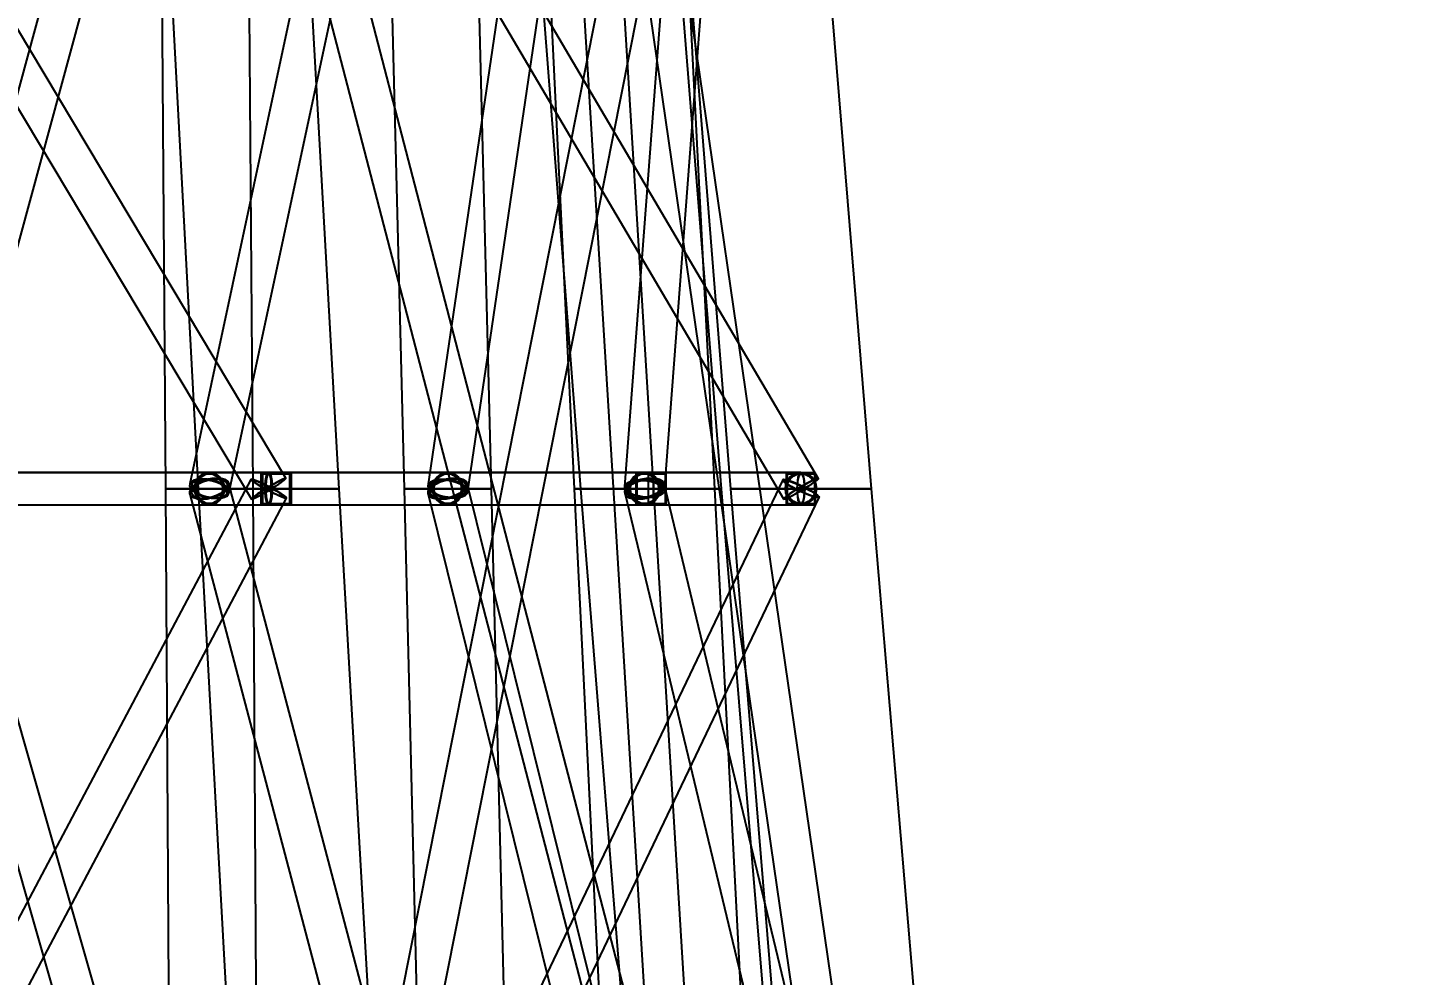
# Model space of a CAD drawing. Header units: millimetres. Extents: x -123812 to 252100, y -3000 to 639000.
# Drawn here: x 18780 to 36212, y 56400 to 68280 of the extents above; entities that cross this region are included whole.
import ezdxf

# ---------------------------------------------------------------- set-up
doc = ezdxf.new("R2010")
doc.units = ezdxf.units.MM
doc.layers.add('D-STR-DIM', color=7, linetype='Continuous', lineweight=13)
doc.layers.add('D-STR-STRC', color=7, linetype='Continuous', lineweight=25)
doc.styles.add('OpenSansCondensed-Light', font='OpenSansCondensed-Light.ttf')
doc.styles.add('TOWER_UNICODE', font='Arial Unicode.ttf')
doc.dimstyles.new('EZDXF', dxfattribs={"dimtxt": 0.25, "dimasz": 0.175, "dimexe": 0.375, "dimexo": 0.125, "dimgap": 0.1, "dimtad": 1, "dimlfac": 100, "dimzin": 12, "dimdsep": 46, "dimtxsty": 'OpenSansCondensed-Light', "dimblk": 'ARCHTICK', "dimcen": 2.5, "dimazin": 3, "dimtfac": 0.5, "dimtmove": 2, "dimatfit": 3})

# ---------------------------------------------------------------- blocks, each defined once
blk = doc.blocks.new('_ARCHTICK')
at = {"color": 0, "linetype": 'BYBLOCK', "const_width": 0.15}
blk.add_lwpolyline([(-0.5, -0.5), (0.5, 0.5)], dxfattribs=at)

msp = doc.modelspace()

# ---------------------------------------------------------------- linework, layer by layer
at = {"layer": 'D-STR-STRC'}
for points in [[(14117.7, 74868.7), (21587.4, 62368.7), (21604.3, 62373.2), (21634.7, 62386.3), (21676.5, 62407.1), (21726.9, 62434.3), (21782.5, 62466), (21839.4, 62500), (21893.8, 62534), (21942, 62565.7), (21980.7, 62592.9), (22007.2, 62613.7), (22019.8, 62626.8), (22017.6, 62631.3), (14547.9, 75131.3)], [(17808.6, 62436.3), (21209.5, 74936.3), (21207.1, 74967), (21188.1, 75000), (21153.7, 75033), (21106.5, 75063.7), (21049.5, 75090.1), (20986.6, 75110.4), (20922.2, 75123.1), (20860.7, 75127.4), (20806.1, 75123.1), (20762.3, 75110.4), (20732.2, 75090.1), (20717.9, 75063.7), (17317, 62563.7)], [(23488.3, 75061.7), (20813.1, 62561.7), (20810.3, 62531.9), (20824.5, 62500), (20854.6, 62468.1), (20898.6, 62438.3), (20953.6, 62412.8), (21015.7, 62393.2), (21080.8, 62380.8), (21144.4, 62376.6), (21202.1, 62380.8), (21250.1, 62393.2), (21285.1, 62412.8), (21304.6, 62438.3), (23979.8, 74938.3)], [(20869.8, 74936.4), (27373, 49936.4), (27381.3, 49933.9), (27405.9, 49935.9), (27445, 49942.4), (27495.9, 49952.7), (27555.2, 49966.3), (27618.8, 49982.1), (27682.4, 49999.2), (27741.7, 50016.3), (27792.7, 50032.4), (27831.7, 50046.2), (27856.3, 50056.8), (27864.7, 50063.6), (21361.6, 75063.6)], [(20897, 74874.1), (28262.1, 62374.1), (28266, 62369.7), (28284.4, 62374.1), (28316.3, 62387.1), (28359.3, 62407.8), (28410.7, 62434.8), (28466.8, 62466.3), (28523.9, 62500), (28578, 62533.7), (28625.5, 62565.2), (28663.2, 62592.2), (28688.4, 62612.9), (28699.5, 62625.9), (21334.4, 75125.9)], [(27218.6, 75049), (22257.6, 50049), (22266.1, 50040.8), (22291, 50029.8), (22330.6, 50016.8), (22382.2, 50002.6), (22442.3, 49988.3), (22506.8, 49974.8), (22571.3, 49963), (22631.4, 49953.7), (22683, 49947.5), (22722.6, 49945), (22747.5, 49946.2), (22756, 49951), (27717, 74951)], [(25643.4, 75030.5), (23798, 62530.5), (23806.1, 62500), (23830.8, 62469.5), (23870.5, 62441.1), (23922.3, 62416.7), (23982.9, 62398), (24048, 62386.2), (24113.2, 62382.2), (24174.1, 62386.2), (24226.6, 62398), (24267, 62416.7), (24292.6, 62441.1), (24301.6, 62469.5), (26147, 74969.5)], [(25357.5, 74984.9), (26894.9, 49984.9), (26903.5, 49973.8), (26928.8, 49964.6), (26969.1, 49957.7), (27021.6, 49953.7), (27082.8, 49952.9), (27148.4, 49955.3), (27214, 49960.7), (27275.2, 49968.8), (27327.7, 49979.1), (27368, 49990.7), (27393.3, 50003), (27401.9, 50015.1), (25864.5, 75015.1)], [(25644.8, 74959.4), (29273.7, 49959.4), (29288.7, 49942.6), (29319.7, 49929.7), (29364.7, 49921.6), (29420.5, 49918.8), (29483.4, 49921.6), (29549, 49929.7), (29613, 49942.6), (29670.9, 49959.4), (29718.7, 49979), (29753.4, 50000), (29772.3, 50021), (29774.4, 50040.6), (26145.5, 75040.6)], [(27216.3, 75028.7), (26266.3, 62528.7), (26267, 62500), (26284.8, 62471.3), (26318.5, 62444.5), (26365.7, 62421.6), (26423.4, 62403.9), (26487.5, 62392.9), (26553.6, 62389.1), (26617.3, 62392.9), (26674.3, 62403.9), (26720.5, 62421.6), (26753, 62444.5), (26769.4, 62471.3), (27719.4, 74971.3)], [(14754.4, 62296.8), (21802.5, 62296.8), (21811.4, 62303.7), (21819.8, 62324), (21827, 62356.3), (21832.5, 62398.4), (21835.9, 62447.4), (21837.1, 62500), (21835.9, 62552.6), (21832.5, 62601.6), (21827, 62643.7), (21819.8, 62676), (21811.4, 62696.3), (21802.5, 62703.2), (14754.4, 62703.2)], [(15409.8, 49883.4), (22027.1, 62383.4), (22017.2, 62395.5), (21992.7, 62414.7), (21955.3, 62439.7), (21907.4, 62468.8), (21852.4, 62500), (21793.9, 62531.2), (21736.1, 62560.3), (21682.8, 62585.3), (21637.6, 62604.5), (21603.7, 62616.6), (21583.3, 62620.7), (21577.9, 62616.6), (14960.6, 50116.6)], [(17562.8, 62296.8), (21058.9, 62296.8), (21105.3, 62303.7), (21148.6, 62324), (21185.7, 62356.3), (21214.2, 62398.4), (21232.2, 62447.4), (21238.3, 62500), (21232.2, 62552.6), (21214.2, 62601.6), (21185.7, 62643.7), (21148.6, 62676), (21105.3, 62696.3), (21058.9, 62703.2), (17562.8, 62703.2)], [(24601.9, 50067), (21303.8, 62567), (21286.2, 62594.8), (21253.2, 62616.1), (21206.8, 62629.5), (21150.4, 62634.1), (21087.8, 62629.5), (21023.2, 62616.1), (20961, 62594.8), (20905.5, 62567), (20860.4, 62534.7), (20828.9, 62500), (20813, 62465.3), (20813.9, 62433), (24112, 49933)], [(22735.7, 49890), (28709.7, 62390), (28706.8, 62401.3), (28688.4, 62419.5), (28655.9, 62443), (28611.5, 62470.5), (28558.2, 62500), (28499.6, 62529.5), (28439.7, 62557), (28382.6, 62580.5), (28332.2, 62598.7), (28292, 62610), (28264.6, 62613.9), (28251.9, 62610), (22277.9, 50110)], [(27393.1, 50067.3), (24294.5, 62567.3), (24275.1, 62595.1), (24240.4, 62616.5), (24192.8, 62629.9), (24135.3, 62634.5), (24072.1, 62629.9), (24007.3, 62616.5), (23945.4, 62595.1), (23890.7, 62567.3), (23846.8, 62534.8), (23816.7, 62500), (23802.5, 62465.2), (23805.1, 62432.7), (26903.7, 49932.7)], [(29768.6, 50067.1), (26762.4, 62567.1), (26742.4, 62594.9), (26707.1, 62616.3), (26658.9, 62629.7), (26601.1, 62634.3), (26537.6, 62629.7), (26472.8, 62616.3), (26411.1, 62594.9), (26356.6, 62567.1), (26313.1, 62534.8), (26283.5, 62500), (26270, 62465.2), (26273.3, 62432.9), (29279.5, 49932.9)], [(17317.7, 62433.7), (20889.9, 49933.7), (20904.7, 49906.2), (20935.1, 49885.1), (20979.2, 49871.9), (21033.9, 49867.4), (21095.5, 49871.9), (21159.8, 49885.1), (21222.4, 49906.2), (21279, 49933.7), (21325.8, 49965.7), (21359.6, 50000), (21378.2, 50034.3), (21380.1, 50066.3), (17807.9, 62566.3)]]:
    msp.add_lwpolyline(points, dxfattribs=at)
for points in [[(20248.7, 75000), (20919, 62500), (22686, 62500), (21982.7, 75000)], [(20416.1, 75000), (20510, 62500), (21607.7, 62500), (21511.4, 75000)], [(23186.4, 75000), (23501, 62500), (24598.6, 62500), (24281.7, 75000)], [(24744, 75000), (25716.3, 62500), (27483.3, 62500), (26478, 75000)], [(25028.2, 75000), (25634.4, 62500), (27401.3, 62500), (26762.2, 75000)], [(26600.9, 75000), (27597.3, 62500), (29364.3, 62500), (28334.8, 75000)], [(13400.6, 62300), (26632.3, 62300), (26632.3, 62700), (13400.6, 62700)], [(15504.4, 62300), (22073.5, 62300), (22073.5, 62700), (15504.4, 62700)], [(20824.5, 62500), (20854.6, 62468.1), (20898.6, 62438.3), (20953.6, 62412.8), (21015.7, 62393.2), (21080.8, 62380.8), (21144.4, 62376.6), (21202.1, 62380.8), (21250.1, 62393.2), (21285.1, 62412.8), (21304.6, 62438.3), (21307.4, 62468.1), (21293.2, 62500), (21263.1, 62531.9), (21219.1, 62561.7), (21164.1, 62587.2), (21102, 62606.8), (21036.9, 62619.2), (20973.3, 62623.4), (20915.6, 62619.2), (20867.6, 62606.8), (20832.6, 62587.2), (20813.1, 62561.7), (20810.3, 62531.9)], [(21288.8, 62500), (21257.3, 62465.3), (21212.2, 62433), (21156.7, 62405.2), (21094.5, 62383.9), (21029.9, 62370.5), (20967.3, 62365.9), (20910.9, 62370.5), (20864.5, 62383.9), (20831.5, 62405.2), (20813.9, 62433), (20813, 62465.3), (20828.9, 62500), (20860.4, 62534.7), (20905.5, 62567), (20961, 62594.8), (21023.2, 62616.1), (21087.8, 62629.5), (21150.4, 62634.1), (21206.8, 62629.5), (21253.2, 62616.1), (21286.2, 62594.8), (21303.8, 62567), (21304.7, 62534.7)], [(20847.5, 62500), (20874.7, 62471.2), (20914.4, 62444.4), (20963.9, 62421.4), (21020, 62403.7), (21078.6, 62392.6), (21136, 62388.8), (21188, 62392.6), (21231.3, 62403.7), (21262.8, 62421.4), (21280.4, 62444.4), (21282.9, 62471.2), (21270.2, 62500), (21243, 62528.8), (21203.3, 62555.6), (21153.8, 62578.6), (21097.7, 62596.3), (21039.1, 62607.4), (20981.7, 62611.2), (20929.7, 62607.4), (20886.4, 62596.3), (20854.9, 62578.6), (20837.3, 62555.6), (20834.8, 62528.8)], [(21266.2, 62500), (21237.8, 62468.7), (21197.1, 62439.6), (21147.1, 62414.5), (21091, 62395.3), (21032.8, 62383.2), (20976.3, 62379.1), (20925.4, 62383.2), (20883.7, 62395.3), (20853.9, 62414.5), (20838, 62439.6), (20837.2, 62468.7), (20851.5, 62500), (20879.9, 62531.3), (20920.6, 62560.4), (20970.6, 62585.5), (21026.7, 62604.7), (21084.9, 62616.8), (21141.4, 62620.9), (21192.3, 62616.8), (21234, 62604.7), (21263.8, 62585.5), (21279.7, 62560.4), (21280.5, 62531.3)], [(20873.2, 62500), (20879.6, 62447.4), (20898.1, 62398.4), (20927.6, 62356.3), (20966, 62324), (21010.8, 62303.7), (21058.9, 62296.8), (24049.8, 62296.8), (24097.8, 62303.7), (24142.6, 62324), (24181, 62356.3), (24210.5, 62398.4), (24229.1, 62447.4), (24235.4, 62500), (24229.1, 62552.6), (24210.5, 62601.6), (24181, 62643.7), (24142.6, 62676), (24097.8, 62696.3), (24049.8, 62703.2), (21058.9, 62703.2), (21010.8, 62696.3), (20966, 62676), (20927.6, 62643.7), (20898.1, 62601.6), (20879.6, 62552.6)], [(21244.5, 62500), (21238.1, 62447.4), (21219.6, 62398.4), (21190.1, 62356.3), (21151.7, 62324), (21106.9, 62303.7), (21058.9, 62296.8), (21010.8, 62303.7), (20966, 62324), (20927.6, 62356.3), (20898.1, 62398.4), (20879.6, 62447.4), (20873.2, 62500), (20879.6, 62552.6), (20898.1, 62601.6), (20927.6, 62643.7), (20966, 62676), (21010.8, 62696.3), (21058.9, 62703.2), (21106.9, 62696.3), (21151.7, 62676), (21190.1, 62643.7), (21219.6, 62601.6), (21238.1, 62552.6)], [(21238.3, 62500), (21232.2, 62447.4), (21214.2, 62398.4), (21185.7, 62356.3), (21148.6, 62324), (21105.3, 62303.7), (21058.9, 62296.8), (21012.4, 62303.7), (20969.1, 62324), (20932, 62356.3), (20903.5, 62398.4), (20885.5, 62447.4), (20879.4, 62500), (20885.5, 62552.6), (20903.5, 62601.6), (20932, 62643.7), (20969.1, 62676), (21012.4, 62696.3), (21058.9, 62703.2), (21105.3, 62696.3), (21148.6, 62676), (21185.7, 62643.7), (21214.2, 62601.6), (21232.2, 62552.6)], [(21229.8, 62500), (21224, 62451.5), (21206.9, 62406.4), (21179.8, 62367.6), (21144.3, 62337.9), (21103.1, 62319.2), (21058.9, 62312.8), (21014.6, 62319.2), (20973.4, 62337.9), (20937.9, 62367.6), (20910.8, 62406.4), (20893.7, 62451.5), (20887.9, 62500), (20893.7, 62548.5), (20910.8, 62593.6), (20937.9, 62632.4), (20973.4, 62662.1), (21014.6, 62680.8), (21058.9, 62687.2), (21103.1, 62680.8), (21144.3, 62662.1), (21179.8, 62632.4), (21206.9, 62593.6), (21224, 62548.5)], [(21224.2, 62500), (21218.5, 62451.5), (21202, 62406.4), (21175.7, 62367.6), (21141.5, 62337.9), (21101.6, 62319.2), (21058.9, 62312.8), (21016.1, 62319.2), (20976.2, 62337.9), (20942, 62367.6), (20915.7, 62406.4), (20899.2, 62451.5), (20893.5, 62500), (20899.2, 62548.5), (20915.7, 62593.6), (20942, 62632.4), (20976.2, 62662.1), (21016.1, 62680.8), (21058.9, 62687.2), (21101.6, 62680.8), (21141.5, 62662.1), (21175.7, 62632.4), (21202, 62593.6), (21218.5, 62548.5)], [(21852.4, 62500), (21907.4, 62468.8), (21955.3, 62439.7), (21992.7, 62414.7), (22017.2, 62395.5), (22027.1, 62383.4), (22021.6, 62379.3), (22001.3, 62383.4), (21967.3, 62395.5), (21922.2, 62414.7), (21868.9, 62439.7), (21811, 62468.8), (21752.6, 62500), (21697.6, 62531.2), (21649.7, 62560.3), (21612.2, 62585.3), (21587.7, 62604.5), (21577.9, 62616.6), (21583.3, 62620.7), (21603.7, 62616.6), (21637.6, 62604.5), (21682.8, 62585.3), (21736.1, 62560.3), (21793.9, 62531.2)], [(21765.5, 62500), (21711.1, 62466), (21662.9, 62434.3), (21624.3, 62407.1), (21597.7, 62386.3), (21585.1, 62373.2), (21587.4, 62368.7), (21604.3, 62373.2), (21634.7, 62386.3), (21676.5, 62407.1), (21726.9, 62434.3), (21782.5, 62466), (21839.4, 62500), (21893.8, 62534), (21942, 62565.7), (21980.7, 62592.9), (22007.2, 62613.7), (22019.8, 62626.8), (22017.6, 62631.3), (22000.7, 62626.8), (21970.3, 62613.7), (21928.5, 62592.9), (21878, 62565.7), (21822.5, 62534)], [(21847.4, 62500), (21897.1, 62471.8), (21940.2, 62445.6), (21974, 62423.1), (21996.1, 62405.8), (22005, 62394.9), (22000.1, 62391.2), (21981.7, 62394.9), (21951.1, 62405.8), (21910.4, 62423.1), (21862.3, 62445.6), (21810.2, 62471.8), (21757.5, 62500), (21707.9, 62528.2), (21664.7, 62554.4), (21631, 62576.9), (21608.9, 62594.2), (21600, 62605.1), (21604.9, 62608.8), (21623.3, 62605.1), (21653.9, 62594.2), (21694.6, 62576.9), (21742.6, 62554.4), (21794.8, 62528.2)], [(21769.2, 62500), (21720.1, 62469.4), (21676.7, 62440.8), (21641.8, 62416.3), (21617.9, 62397.5), (21606.5, 62385.6), (21608.5, 62381.6), (21623.8, 62385.6), (21651.2, 62397.5), (21688.9, 62416.3), (21734.4, 62440.8), (21784.5, 62469.4), (21835.8, 62500), (21884.8, 62530.6), (21928.3, 62559.2), (21963.2, 62583.7), (21987.1, 62602.5), (21998.4, 62614.4), (21996.4, 62618.4), (21981.2, 62614.4), (21953.8, 62602.5), (21916.1, 62583.7), (21870.6, 62559.2), (21820.5, 62530.6)], [(21709, 62300), (26787, 62300), (26787, 62700), (21709, 62700)], [(21709, 62700), (22083.3, 62700), (22083.3, 62300), (21709, 62300)], [(21716.2, 62300), (28660.8, 62300), (28660.8, 62700), (21716.2, 62700)], [(21716.2, 62700), (22076.1, 62700), (22076.1, 62300), (21716.2, 62300)], [(21718.8, 62700), (22073.5, 62700), (22073.5, 62300), (21718.8, 62300)], [(21720.2, 62688), (22072.1, 62688), (22072.1, 62312), (21720.2, 62312)], [(21727, 62688), (22065.3, 62688), (22065.3, 62312), (21727, 62312)], [(21729.5, 62688), (22062.9, 62688), (22062.9, 62312), (21729.5, 62312)], [(21755.4, 62500), (21757, 62447.4), (21761.7, 62398.4), (21769.2, 62356.3), (21779, 62324), (21790.3, 62303.7), (21802.5, 62296.8), (28480.8, 62296.8), (28493, 62303.7), (28504.3, 62324), (28514.1, 62356.3), (28521.6, 62398.4), (28526.3, 62447.4), (28527.9, 62500), (28526.3, 62552.6), (28521.6, 62601.6), (28514.1, 62643.7), (28504.3, 62676), (28493, 62696.3), (28480.8, 62703.2), (21802.5, 62703.2), (21790.3, 62696.3), (21779, 62676), (21769.2, 62643.7), (21761.7, 62601.6), (21757, 62552.6)], [(21849.5, 62500), (21847.9, 62447.4), (21843.2, 62398.4), (21835.7, 62356.3), (21826, 62324), (21814.7, 62303.7), (21802.5, 62296.8), (21790.3, 62303.7), (21779, 62324), (21769.2, 62356.3), (21761.7, 62398.4), (21757, 62447.4), (21755.4, 62500), (21757, 62552.6), (21761.7, 62601.6), (21769.2, 62643.7), (21779, 62676), (21790.3, 62696.3), (21802.5, 62703.2), (21814.7, 62696.3), (21826, 62676), (21835.7, 62643.7), (21843.2, 62601.6), (21847.9, 62552.6)], [(21845.8, 62500), (21844.3, 62451.5), (21840, 62406.4), (21833.1, 62367.6), (21824.1, 62337.9), (21813.7, 62319.2), (21802.5, 62312.8), (21791.3, 62319.2), (21780.8, 62337.9), (21771.8, 62367.6), (21765, 62406.4), (21760.6, 62451.5), (21759.1, 62500), (21760.6, 62548.5), (21765, 62593.6), (21771.8, 62632.4), (21780.8, 62662.1), (21791.3, 62680.8), (21802.5, 62687.2), (21813.7, 62680.8), (21824.1, 62662.1), (21833.1, 62632.4), (21840, 62593.6), (21844.3, 62548.5)], [(21837.1, 62500), (21835.9, 62447.4), (21832.5, 62398.4), (21827, 62356.3), (21819.8, 62324), (21811.4, 62303.7), (21802.5, 62296.8), (21793.5, 62303.7), (21785.2, 62324), (21778, 62356.3), (21772.5, 62398.4), (21769, 62447.4), (21767.8, 62500), (21769, 62552.6), (21772.5, 62601.6), (21778, 62643.7), (21785.2, 62676), (21793.5, 62696.3), (21802.5, 62703.2), (21811.4, 62696.3), (21819.8, 62676), (21827, 62643.7), (21832.5, 62601.6), (21835.9, 62552.6)], [(21834.4, 62500), (21833.3, 62451.5), (21830.1, 62406.4), (21825, 62367.6), (21818.4, 62337.9), (21810.7, 62319.2), (21802.5, 62312.8), (21794.2, 62319.2), (21786.5, 62337.9), (21779.9, 62367.6), (21774.8, 62406.4), (21771.7, 62451.5), (21770.6, 62500), (21771.7, 62548.5), (21774.8, 62593.6), (21779.9, 62632.4), (21786.5, 62662.1), (21794.2, 62680.8), (21802.5, 62687.2), (21810.7, 62680.8), (21818.4, 62662.1), (21825, 62632.4), (21830.1, 62593.6), (21833.3, 62548.5)], [(23806.1, 62500), (23830.8, 62469.5), (23870.5, 62441.1), (23922.3, 62416.7), (23982.9, 62398), (24048, 62386.2), (24113.2, 62382.2), (24174.1, 62386.2), (24226.6, 62398), (24267, 62416.7), (24292.6, 62441.1), (24301.6, 62469.5), (24293.5, 62500), (24268.8, 62530.5), (24229.1, 62558.9), (24177.3, 62583.3), (24116.7, 62602), (24051.6, 62613.8), (23986.4, 62617.8), (23925.4, 62613.8), (23873, 62602), (23832.6, 62583.3), (23807, 62558.9), (23798, 62530.5)], [(24282.9, 62500), (24252.8, 62465.2), (24208.9, 62432.7), (24154.1, 62404.9), (24092.3, 62383.5), (24027.5, 62370.1), (23964.2, 62365.5), (23906.8, 62370.1), (23859.1, 62383.5), (23824.5, 62404.9), (23805.1, 62432.7), (23802.5, 62465.2), (23816.7, 62500), (23846.8, 62534.8), (23890.7, 62567.3), (23945.4, 62595.1), (24007.3, 62616.5), (24072.1, 62629.9), (24135.3, 62634.5), (24192.8, 62629.9), (24240.4, 62616.5), (24275.1, 62595.1), (24294.5, 62567.3), (24297.1, 62534.8)], [(23830.1, 62500), (23852.4, 62472.5), (23888.1, 62446.9), (23934.9, 62424.9), (23989.5, 62408), (24048.2, 62397.4), (24107, 62393.8), (24161.9, 62397.4), (24209.2, 62408), (24245.6, 62424.9), (24268.7, 62446.9), (24276.8, 62472.5), (24269.5, 62500), (24247.2, 62527.5), (24211.5, 62553.1), (24164.7, 62575.1), (24110.1, 62592), (24051.4, 62602.6), (23992.6, 62606.2), (23937.7, 62602.6), (23890.4, 62592), (23854, 62575.1), (23830.9, 62553.1), (23822.8, 62527.5)], [(24260, 62500), (24232.8, 62468.6), (24193.2, 62439.4), (24143.9, 62414.2), (24088.1, 62395), (24029.7, 62382.9), (23972.7, 62378.7), (23920.9, 62382.9), (23877.9, 62395), (23846.6, 62414.2), (23829.2, 62439.4), (23826.8, 62468.6), (23839.6, 62500), (23866.7, 62531.4), (23906.3, 62560.6), (23955.7, 62585.8), (24011.5, 62605), (24069.9, 62617.1), (24126.9, 62621.3), (24178.7, 62617.1), (24221.7, 62605), (24252.9, 62585.8), (24270.4, 62560.6), (24272.8, 62531.4)], [(23859.1, 62500), (23865.6, 62447.4), (23884.6, 62398.4), (23914.9, 62356.3), (23954.4, 62324), (24000.4, 62303.7), (24049.8, 62296.8), (26517.8, 62296.8), (26567.2, 62303.7), (26613.2, 62324), (26652.7, 62356.3), (26683, 62398.4), (26702.1, 62447.4), (26708.6, 62500), (26702.1, 62552.6), (26683, 62601.6), (26652.7, 62643.7), (26613.2, 62676), (26567.2, 62696.3), (26517.8, 62703.2), (24049.8, 62703.2), (24000.4, 62696.3), (23954.4, 62676), (23914.9, 62643.7), (23884.6, 62601.6), (23865.6, 62552.6)], [(24240.5, 62500), (24234, 62447.4), (24215, 62398.4), (24184.7, 62356.3), (24145.2, 62324), (24099.2, 62303.7), (24049.8, 62296.8), (24000.4, 62303.7), (23954.4, 62324), (23914.9, 62356.3), (23884.6, 62398.4), (23865.6, 62447.4), (23859.1, 62500), (23865.6, 62552.6), (23884.6, 62601.6), (23914.9, 62643.7), (23954.4, 62676), (24000.4, 62696.3), (24049.8, 62703.2), (24099.2, 62696.3), (24145.2, 62676), (24184.7, 62643.7), (24215, 62601.6), (24234, 62552.6)], [(24235.4, 62500), (24229.1, 62447.4), (24210.5, 62398.4), (24181, 62356.3), (24142.6, 62324), (24097.8, 62303.7), (24049.8, 62296.8), (24001.8, 62303.7), (23957, 62324), (23918.5, 62356.3), (23889, 62398.4), (23870.5, 62447.4), (23864.2, 62500), (23870.5, 62552.6), (23889, 62601.6), (23918.5, 62643.7), (23957, 62676), (24001.8, 62696.3), (24049.8, 62703.2), (24097.8, 62696.3), (24142.6, 62676), (24181, 62643.7), (24210.5, 62601.6), (24229.1, 62552.6)], [(24225.5, 62500), (24219.5, 62451.5), (24202, 62406.4), (24174, 62367.6), (24137.6, 62337.9), (24095.3, 62319.2), (24049.8, 62312.8), (24004.3, 62319.2), (23961.9, 62337.9), (23925.6, 62367.6), (23897.6, 62406.4), (23880.1, 62451.5), (23874.1, 62500), (23880.1, 62548.5), (23897.6, 62593.6), (23925.6, 62632.4), (23961.9, 62662.1), (24004.3, 62680.8), (24049.8, 62687.2), (24095.3, 62680.8), (24137.6, 62662.1), (24174, 62632.4), (24202, 62593.6), (24219.5, 62548.5)], [(24220.8, 62500), (24215, 62451.5), (24197.9, 62406.4), (24170.7, 62367.6), (24135.3, 62337.9), (24094, 62319.2), (24049.8, 62312.8), (24005.5, 62319.2), (23964.3, 62337.9), (23928.9, 62367.6), (23901.7, 62406.4), (23884.6, 62451.5), (23878.8, 62500), (23884.6, 62548.5), (23901.7, 62593.6), (23928.9, 62632.4), (23964.3, 62662.1), (24005.5, 62680.8), (24049.8, 62687.2), (24094, 62680.8), (24135.3, 62662.1), (24170.7, 62632.4), (24197.9, 62593.6), (24215, 62548.5)], [(26267, 62500), (26284.8, 62471.3), (26318.5, 62444.5), (26365.7, 62421.6), (26423.4, 62403.9), (26487.5, 62392.9), (26553.6, 62389.1), (26617.3, 62392.9), (26674.3, 62403.9), (26720.5, 62421.6), (26753, 62444.5), (26769.4, 62471.3), (26768.7, 62500), (26750.9, 62528.7), (26717.2, 62555.5), (26669.9, 62578.4), (26612.3, 62596.1), (26548.2, 62607.1), (26482.1, 62610.9), (26418.4, 62607.1), (26361.4, 62596.1), (26315.2, 62578.4), (26282.7, 62555.5), (26266.3, 62528.7)], [(26752.1, 62500), (26722.6, 62465.2), (26679.1, 62432.9), (26624.6, 62405.1), (26562.9, 62383.7), (26498.1, 62370.3), (26434.6, 62365.7), (26376.8, 62370.3), (26328.6, 62383.7), (26293.3, 62405.1), (26273.3, 62432.9), (26270, 62465.2), (26283.5, 62500), (26313.1, 62534.8), (26356.6, 62567.1), (26411.1, 62594.9), (26472.8, 62616.3), (26537.6, 62629.7), (26601.1, 62634.3), (26658.9, 62629.7), (26707.1, 62616.3), (26742.4, 62594.9), (26762.4, 62567.1), (26765.7, 62534.8)], [(26291.7, 62500), (26307.7, 62474.1), (26338.1, 62450), (26380.7, 62429.3), (26432.7, 62413.4), (26490.5, 62403.4), (26550.1, 62400), (26607.5, 62403.4), (26658.9, 62413.4), (26700.6, 62429.3), (26729.8, 62450), (26744.7, 62474.1), (26744, 62500), (26728, 62525.9), (26697.6, 62550), (26655, 62570.7), (26603, 62586.6), (26545.2, 62596.6), (26485.6, 62600), (26428.2, 62596.6), (26376.8, 62586.6), (26335.1, 62570.7), (26305.8, 62550), (26291, 62525.9)], [(26729.1, 62500), (26702.5, 62468.7), (26663.2, 62439.5), (26614.1, 62414.4), (26558.4, 62395.2), (26500, 62383.1), (26442.8, 62378.9), (26390.7, 62383.1), (26347.2, 62395.2), (26315.4, 62414.4), (26297.4, 62439.5), (26294.4, 62468.7), (26306.6, 62500), (26333.2, 62531.3), (26372.4, 62560.5), (26421.6, 62585.6), (26477.2, 62604.8), (26535.7, 62616.9), (26592.9, 62621.1), (26645, 62616.9), (26688.5, 62604.8), (26720.3, 62585.6), (26738.3, 62560.5), (26741.3, 62531.3)], [(26323.1, 62500), (26329.8, 62447.4), (26349.2, 62398.4), (26380.2, 62356.3), (26420.5, 62324), (26467.4, 62303.7), (26517.8, 62296.8), (28480.8, 62296.8), (28531.2, 62303.7), (28578.2, 62324), (28618.5, 62356.3), (28649.5, 62398.4), (28668.9, 62447.4), (28675.5, 62500), (28668.9, 62552.6), (28649.5, 62601.6), (28618.5, 62643.7), (28578.2, 62676), (28531.2, 62696.3), (28480.8, 62703.2), (26517.8, 62703.2), (26467.4, 62696.3), (26420.5, 62676), (26380.2, 62643.7), (26349.2, 62601.6), (26329.8, 62552.6)], [(26712.6, 62500), (26705.9, 62447.4), (26686.5, 62398.4), (26655.5, 62356.3), (26615.2, 62324), (26568.2, 62303.7), (26517.8, 62296.8), (26467.4, 62303.7), (26420.5, 62324), (26380.2, 62356.3), (26349.2, 62398.4), (26329.8, 62447.4), (26323.1, 62500), (26329.8, 62552.6), (26349.2, 62601.6), (26380.2, 62643.7), (26420.5, 62676), (26467.4, 62696.3), (26517.8, 62703.2), (26568.2, 62696.3), (26615.2, 62676), (26655.5, 62643.7), (26686.5, 62601.6), (26705.9, 62552.6)], [(26708.6, 62500), (26702.1, 62447.4), (26683, 62398.4), (26652.7, 62356.3), (26613.2, 62324), (26567.2, 62303.7), (26517.8, 62296.8), (26468.5, 62303.7), (26422.5, 62324), (26383, 62356.3), (26352.7, 62398.4), (26333.6, 62447.4), (26327.1, 62500), (26333.6, 62552.6), (26352.7, 62601.6), (26383, 62643.7), (26422.5, 62676), (26468.5, 62696.3), (26517.8, 62703.2), (26567.2, 62696.3), (26613.2, 62676), (26652.7, 62643.7), (26683, 62601.6), (26702.1, 62552.6)], [(26697.2, 62500), (26691.1, 62451.5), (26673.2, 62406.4), (26644.7, 62367.6), (26607.5, 62337.9), (26564.3, 62319.2), (26517.8, 62312.8), (26471.4, 62319.2), (26428.2, 62337.9), (26391, 62367.6), (26362.5, 62406.4), (26344.6, 62451.5), (26338.5, 62500), (26344.6, 62548.5), (26362.5, 62593.6), (26391, 62632.4), (26428.2, 62662.1), (26471.4, 62680.8), (26517.8, 62687.2), (26564.3, 62680.8), (26607.5, 62662.1), (26644.7, 62632.4), (26673.2, 62593.6), (26691.1, 62548.5)], [(26693.5, 62500), (26687.6, 62451.5), (26670, 62406.4), (26642.1, 62367.6), (26605.7, 62337.9), (26563.3, 62319.2), (26517.8, 62312.8), (26472.4, 62319.2), (26430, 62337.9), (26393.6, 62367.6), (26365.7, 62406.4), (26348.1, 62451.5), (26342.1, 62500), (26348.1, 62548.5), (26365.7, 62593.6), (26393.6, 62632.4), (26430, 62662.1), (26472.4, 62680.8), (26517.8, 62687.2), (26563.3, 62680.8), (26605.7, 62662.1), (26642.1, 62632.4), (26670, 62593.6), (26687.6, 62548.5)], [(26412.6, 62700), (26787, 62700), (26787, 62300), (26412.6, 62300)], [(26423.9, 62688), (26775.7, 62688), (26775.7, 62312), (26423.9, 62312)], [(26567.3, 62700), (26632.3, 62700), (26632.3, 62300), (26567.3, 62300)], [(26569.2, 62688), (26630.4, 62688), (26630.4, 62312), (26569.2, 62312)], [(28558.2, 62500), (28611.5, 62470.5), (28655.9, 62443), (28688.4, 62419.5), (28706.8, 62401.3), (28709.7, 62390), (28697.1, 62386.1), (28669.7, 62390), (28629.4, 62401.3), (28579, 62419.5), (28521.9, 62443), (28462.1, 62470.5), (28403.5, 62500), (28350.1, 62529.5), (28305.7, 62557), (28273.2, 62580.5), (28254.9, 62598.7), (28251.9, 62610), (28264.6, 62613.9), (28292, 62610), (28332.2, 62598.7), (28382.6, 62580.5), (28439.7, 62557), (28499.6, 62529.5)], [(28437.8, 62500), (28383.6, 62466.3), (28336.1, 62434.8), (28298.5, 62407.8), (28273.2, 62387.1), (28262.1, 62374.1), (28266, 62369.7), (28284.4, 62374.1), (28316.3, 62387.1), (28359.3, 62407.8), (28410.7, 62434.8), (28466.8, 62466.3), (28523.9, 62500), (28578, 62533.7), (28625.5, 62565.2), (28663.2, 62592.2), (28688.4, 62612.9), (28699.5, 62625.9), (28695.7, 62630.3), (28677.2, 62625.9), (28645.4, 62612.9), (28602.3, 62592.2), (28551, 62565.2), (28494.9, 62533.7)], [(28550.6, 62500), (28598.7, 62473.4), (28638.7, 62448.6), (28668, 62427.4), (28684.5, 62411.1), (28687.2, 62400.8), (28675.8, 62397.3), (28651.1, 62400.8), (28614.8, 62411.1), (28569.4, 62427.4), (28517.9, 62448.6), (28463.9, 62473.4), (28411.1, 62500), (28363, 62526.6), (28322.9, 62551.4), (28293.6, 62572.6), (28277.1, 62588.9), (28274.5, 62599.2), (28285.9, 62602.7), (28310.6, 62599.2), (28346.9, 62588.9), (28392.3, 62572.6), (28443.8, 62551.4), (28497.7, 62526.6)], [(28442, 62500), (28393.2, 62469.6), (28350.4, 62441.2), (28316.4, 62416.9), (28293.7, 62398.2), (28283.7, 62386.5), (28287.1, 62382.5), (28303.8, 62386.5), (28332.5, 62398.2), (28371.3, 62416.9), (28417.6, 62441.2), (28468.2, 62469.6), (28519.6, 62500), (28568.5, 62530.4), (28611.3, 62558.8), (28645.2, 62583.1), (28668, 62601.8), (28678, 62613.5), (28674.5, 62617.5), (28657.9, 62613.5), (28629.2, 62601.8), (28590.4, 62583.1), (28544.1, 62558.8), (28493.5, 62530.4)], [(28675.5, 62500), (28668.9, 62447.4), (28649.5, 62398.4), (28618.5, 62356.3), (28578.2, 62324), (28531.2, 62303.7), (28480.8, 62296.8), (28430.4, 62303.7), (28383.5, 62324), (28343.1, 62356.3), (28312.2, 62398.4), (28292.7, 62447.4), (28286.1, 62500), (28292.7, 62552.6), (28312.2, 62601.6), (28343.1, 62643.7), (28383.5, 62676), (28430.4, 62696.3), (28480.8, 62703.2), (28531.2, 62696.3), (28578.2, 62676), (28618.5, 62643.7), (28649.5, 62601.6), (28668.9, 62552.6)], [(28300.9, 62700), (28660.8, 62700), (28660.8, 62300), (28300.9, 62300)], [(28660.2, 62500), (28654.1, 62451.5), (28636.2, 62406.4), (28607.7, 62367.6), (28570.5, 62337.9), (28527.3, 62319.2), (28480.8, 62312.8), (28434.4, 62319.2), (28391.1, 62337.9), (28354, 62367.6), (28325.5, 62406.4), (28307.6, 62451.5), (28301.4, 62500), (28307.6, 62548.5), (28325.5, 62593.6), (28354, 62632.4), (28391.1, 62662.1), (28434.4, 62680.8), (28480.8, 62687.2), (28527.3, 62680.8), (28570.5, 62662.1), (28607.7, 62632.4), (28636.2, 62593.6), (28654.1, 62548.5)], [(28311.7, 62688), (28650, 62688), (28650, 62312), (28311.7, 62312)], [(28527.9, 62500), (28526.3, 62447.4), (28521.6, 62398.4), (28514.1, 62356.3), (28504.3, 62324), (28493, 62303.7), (28480.8, 62296.8), (28468.7, 62303.7), (28457.3, 62324), (28447.6, 62356.3), (28440.1, 62398.4), (28435.4, 62447.4), (28433.8, 62500), (28435.4, 62552.6), (28440.1, 62601.6), (28447.6, 62643.7), (28457.3, 62676), (28468.7, 62696.3), (28480.8, 62703.2), (28493, 62696.3), (28504.3, 62676), (28514.1, 62643.7), (28521.6, 62601.6), (28526.3, 62552.6)], [(28524.2, 62500), (28522.7, 62451.5), (28518.4, 62406.4), (28511.5, 62367.6), (28502.5, 62337.9), (28492, 62319.2), (28480.8, 62312.8), (28469.6, 62319.2), (28459.2, 62337.9), (28450.2, 62367.6), (28443.3, 62406.4), (28439, 62451.5), (28437.5, 62500), (28439, 62548.5), (28443.3, 62593.6), (28450.2, 62632.4), (28459.2, 62662.1), (28469.6, 62680.8), (28480.8, 62687.2), (28492, 62680.8), (28502.5, 62662.1), (28511.5, 62632.4), (28518.4, 62593.6), (28522.7, 62548.5)], [(20510, 62500), (20585, 50000), (21685, 50000), (21607.7, 62500)], [(21607.7, 62500), (21589, 62500), (21534.1, 62500), (21446.9, 62500), (21333.3, 62500), (21200.9, 62500), (21058.9, 62500), (20916.8, 62500), (20784.4, 62500), (20670.8, 62500), (20583.6, 62500), (20528.7, 62500), (20510, 62500), (20528.7, 62500), (20583.6, 62500), (20670.8, 62500), (20784.4, 62500), (20916.8, 62500), (21058.9, 62500), (21200.9, 62500), (21333.3, 62500), (21446.9, 62500), (21534.1, 62500), (21589, 62500)], [(20919, 62500), (21606.8, 50000), (23406.8, 50000), (22686, 62500)], [(22686, 62500), (22655.9, 62500), (22567.6, 62500), (22427.2, 62500), (22244.2, 62500), (22031.1, 62500), (21802.5, 62500), (21573.8, 62500), (21360.7, 62500), (21177.8, 62500), (21037.4, 62500), (20949.1, 62500), (20919, 62500), (20949.1, 62500), (21037.4, 62500), (21177.8, 62500), (21360.7, 62500), (21573.8, 62500), (21802.5, 62500), (22031.1, 62500), (22244.2, 62500), (22427.2, 62500), (22567.6, 62500), (22655.9, 62500)], [(23501, 62500), (23806.9, 50000), (24906.9, 50000), (24598.6, 62500)], [(24598.6, 62500), (24579.9, 62500), (24525.1, 62500), (24437.9, 62500), (24324.2, 62500), (24191.8, 62500), (24049.8, 62500), (23907.7, 62500), (23775.4, 62500), (23661.7, 62500), (23574.5, 62500), (23519.7, 62500), (23501, 62500), (23519.7, 62500), (23574.5, 62500), (23661.7, 62500), (23775.4, 62500), (23907.7, 62500), (24049.8, 62500), (24191.8, 62500), (24324.2, 62500), (24437.9, 62500), (24525.1, 62500), (24579.9, 62500)], [(25634.4, 62500), (26248.4, 50000), (28048.4, 50000), (27401.3, 62500)], [(27401.3, 62500), (27371.2, 62500), (27283, 62500), (27142.6, 62500), (26959.6, 62500), (26746.5, 62500), (26517.8, 62500), (26289.2, 62500), (26076.1, 62500), (25893.1, 62500), (25752.7, 62500), (25664.5, 62500), (25634.4, 62500), (25664.5, 62500), (25752.7, 62500), (25893.1, 62500), (26076.1, 62500), (26289.2, 62500), (26517.8, 62500), (26746.5, 62500), (26959.6, 62500), (27142.6, 62500), (27283, 62500), (27371.2, 62500)], [(25716.3, 62500), (26718.8, 50000), (28518.8, 50000), (27483.3, 62500)], [(27483.3, 62500), (27453.2, 62500), (27364.9, 62500), (27224.5, 62500), (27041.5, 62500), (26828.5, 62500), (26599.8, 62500), (26371.1, 62500), (26158, 62500), (25975.1, 62500), (25834.7, 62500), (25746.4, 62500), (25716.3, 62500), (25746.4, 62500), (25834.7, 62500), (25975.1, 62500), (26158, 62500), (26371.1, 62500), (26599.8, 62500), (26828.5, 62500), (27041.5, 62500), (27224.5, 62500), (27364.9, 62500), (27453.2, 62500)], [(27597.3, 62500), (28624.1, 50000), (30424.1, 50000), (29364.3, 62500)], [(29364.3, 62500), (29334.2, 62500), (29246, 62500), (29105.5, 62500), (28922.6, 62500), (28709.5, 62500), (28480.8, 62500), (28252.2, 62500), (28039.1, 62500), (27856.1, 62500), (27715.7, 62500), (27627.4, 62500), (27597.3, 62500), (27627.4, 62500), (27715.7, 62500), (27856.1, 62500), (28039.1, 62500), (28252.2, 62500), (28480.8, 62500), (28709.5, 62500), (28922.6, 62500), (29105.5, 62500), (29246, 62500), (29334.2, 62500)]]:
    msp.add_lwpolyline(points, close=True, dxfattribs=at)

# ---------------------------------------------------------------- dimensions: what is measured, and where the dimension line sits
at = {"layer": 'D-STR-DIM'}
for base, p2 in [((187000, 0), (0, 450000)), ((250000, 0), (0, 375000)), ((124000, 0), (0, 350000))]:
    msp.add_linear_dim(base=base, p1=(0, 0), p2=p2, angle=90, dimstyle='EZDXF', override={"dimtxt": 8400, "dimasz": 3750, "dimexe": 2100, "dimexo": 1800, "dimgap": 2100, "dimtad": 1, "dimdec": 0, "dimlfac": 1, "dimlunit": 2, "dimtxsty": 'TOWER_UNICODE', "dimclrd": 7, "dimclre": 7, "dimclrt": 7}, dxfattribs=at).render()

doc.saveas('drawing.dxf')
